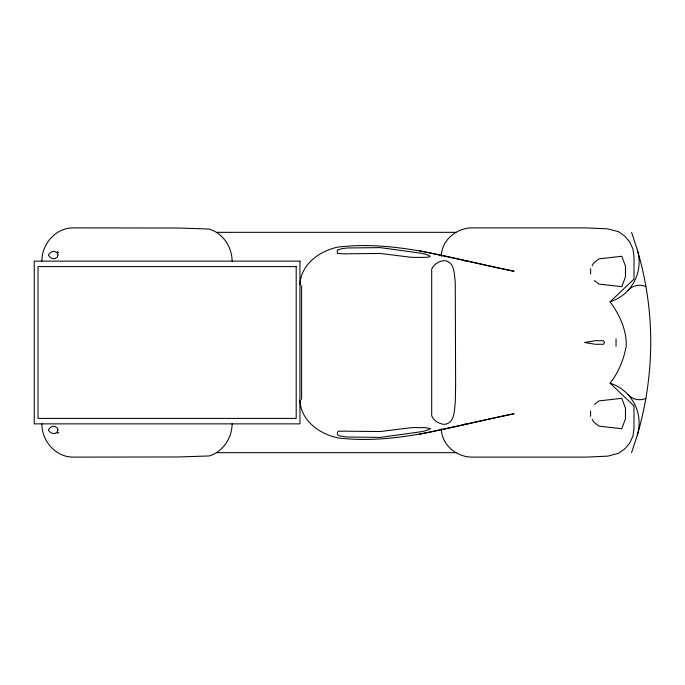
<?xml version="1.0" encoding="UTF-8"?>
<svg xmlns="http://www.w3.org/2000/svg" width="685" height="685" viewBox="0 0 685 685"><rect width="100%" height="100%" fill="white"/><g stroke="black" fill="none" stroke-linecap="round" stroke-linejoin="round"><path stroke-width="1.03" d="M41.888 261.131C41.699 244.168 55.502 227.925 72.953 227.882L178.16 228.028L209.165 229.047C222.942 233.2 232.044 246.985 232.121 261.131M232.121 423.869C232.044 438.015 222.942 451.8 209.165 455.953L178.16 456.972L72.953 457.118C55.502 457.075 41.699 440.832 41.888 423.869M441.337 256.344C441.423 240.135 456.758 227.685 472.393 227.882L585.906 227.882L607.698 228.85L618.469 231.693L624.9 236.222L629.84 242.113L632.94 248.98L634.002 256.344L634.002 279.086L610.061 301.837C619.514 314.492 626.809 330.161 626.236 346.259C623.718 359.548 618.538 372.554 610.061 383.163A41.853 41.853 0 0 1 637.401 434.864L631.579 452.665M637.401 434.864C646.135 404.886 650.639 373.727 650.75 342.5A326.128 326.128 0 0 0 637.401 250.136L631.579 232.335M299.953 284.874C300.501 264.513 319.604 250.821 338.056 247.079C397.831 239.87 456.176 260.086 514.144 271.277L419.348 250.719M592.148 265.814L593.689 263.023L598.938 258.861L621.766 256.276L625.465 266.157L625.465 276.8L621.766 286.681L598.938 284.095L594.443 280.533M594.443 404.467L598.938 400.905L621.766 398.319L625.465 408.2L625.465 418.843L621.766 428.724L598.938 426.138L593.689 421.977L592.148 419.186M57.283 433.357L58.747 432.423M419.348 434.281L514.144 413.723C456.176 424.914 397.831 445.13 338.056 437.92C319.604 434.179 300.501 420.487 299.953 400.126M462.632 424.666L467.504 423.784M216.588 232.335L455.953 232.335M216.588 452.665L455.953 452.665M462.632 260.334L467.504 261.216M57.283 251.643L58.747 252.577M610.061 383.163L634.002 405.914L634.002 428.656L632.94 436.02L629.84 442.887L624.9 448.778L618.469 453.307L607.698 456.15L585.906 457.118L472.393 457.118C456.758 457.315 441.423 444.865 441.337 428.656M616.055 338.741L616.055 346.259M590.607 268.7L590.607 273.966M590.607 411.034L590.607 416.3M301.623 285.602L301.623 399.398M628.042 290.346A15.729 15.729 0 0 1 645.921 286.587M637.401 250.136A41.853 41.853 0 0 1 610.061 301.837M645.921 398.413A15.729 15.729 0 0 1 628.042 394.654M455.619 385.475L455.26 402.806C454.129 410.709 454.994 423.261 444.231 424.409C438.862 423.707 433.828 420.975 431.696 415.795L431.696 269.205C433.828 264.025 438.862 261.293 444.231 260.591C454.994 261.738 454.129 274.291 455.26 282.194L455.619 385.475M57.96 255.077L57.3 257.106L55.1 258.502L53.173 258.707L50.699 257.843L48.558 255.522L48.558 254.623L50.699 252.303L53.173 251.438L55.1 251.643L57.3 253.039L57.96 255.077M57.96 429.923L57.3 431.961L55.1 433.357L53.173 433.562L50.699 432.697L48.558 430.377L48.558 429.478L50.699 427.157L53.173 426.293L55.1 426.498L57.3 427.894L57.96 429.923M337.388 250.188L337.285 253.45L341.181 253.647A11.525 2.86 -5.5 0 0 347.689 253.784L380.269 253.459L409.561 257.089A20.61 5.172 10.3 0 0 418.338 257.354C420.71 257.389 434.821 257.748 428.433 255.265A11.431 1.276 12 0 0 422.02 253.381L380.269 247.602L347.398 247.979A11.2 1.139 -5.8 0 0 340.728 248.972L337.388 250.188M430.274 428.647L428.433 429.735A11.431 1.276 -12 0 1 422.02 431.618L380.269 437.398L347.398 437.021A11.2 1.139 5.8 0 1 340.728 436.028C335.873 436.516 336.258 429.512 341.181 431.353A11.525 2.86 5.5 0 1 347.689 431.216L380.269 431.541L409.561 427.911A20.61 5.172 -10.3 0 1 418.338 427.645L425.522 427.671L430.274 428.647M604.572 342.5L603.417 344.281L595.299 344.281L584.596 342.5L595.299 340.719L603.417 340.719L604.572 342.5M299.953 261.131L34.25 261.131L34.25 423.869L299.953 423.869L299.953 261.131M296.194 266.593L38.009 266.593L38.009 418.407L296.194 418.407L296.194 266.593"/></g></svg>
